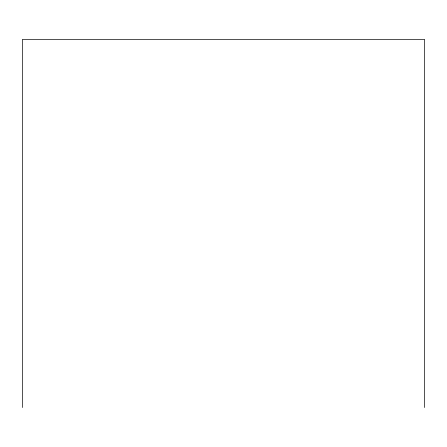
<?xml version="1.0" encoding="UTF-8"?>
<svg xmlns="http://www.w3.org/2000/svg" width="447" height="447" viewBox="0 0 447 447"><rect width="100%" height="100%" fill="white"/><g stroke="black" fill="none" stroke-linecap="round" stroke-linejoin="round"><path stroke-width="0.67" d="M424.65 407.53L424.65 39.47L22.35 39.47L22.35 407.53"/></g></svg>
